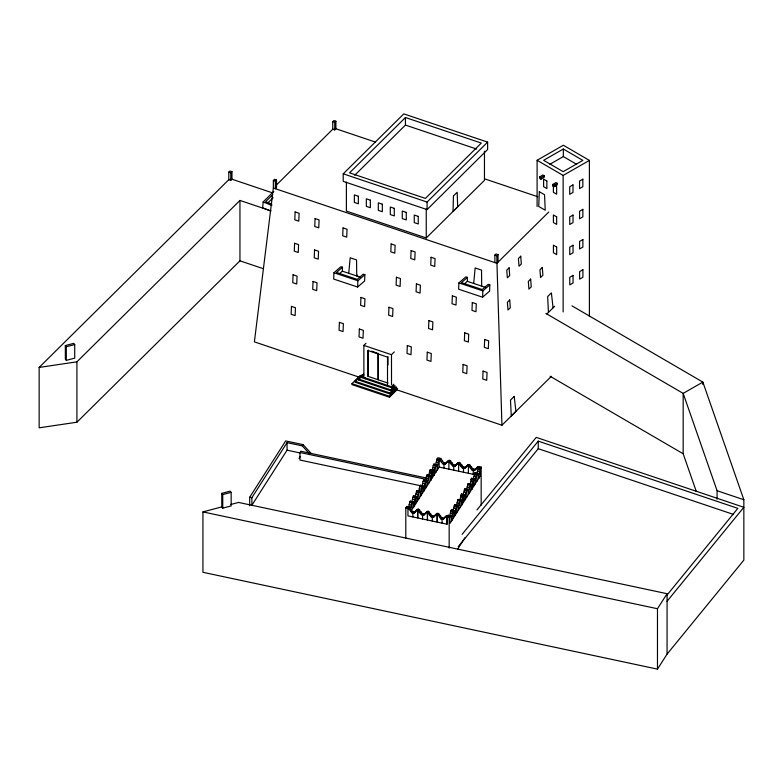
<?xml version="1.0" encoding="UTF-8"?>
<svg xmlns="http://www.w3.org/2000/svg" width="783" height="783" viewBox="0 0 783 783"><rect width="100%" height="100%" fill="white"/><g stroke="black" fill="none" stroke-linecap="round" stroke-linejoin="round"><path stroke-width="1.17" d="M378.179 353.407L378.169 379.775L387.986 383.053M405.8 538.058L405.8 507.864L409.186 509.048L411.623 512.64L412.847 513.149L414.06 513.159L416.497 510.604L417.721 510.408L417.721 517.964L417.701 510.418L418.523 509.165L422.164 513.462L423.378 513.981L424.601 513.991L427.038 511.436L428.262 511.24L431.893 515.547L433.116 516.066L434.33 516.066L436.767 513.511L437.991 513.325L440.408 515.733M417.701 510.418L421.362 514.715L422.575 515.234L423.799 515.234L426.236 512.679L427.459 512.493L427.459 520.039L427.44 512.503L428.262 511.24M427.44 512.503L431.09 516.8L432.314 517.309L433.537 517.318L435.974 514.764L437.188 514.578L437.188 522.124L437.168 514.578L437.991 513.325M450.372 515.664L448.199 515.204L446.976 516.672L446.976 524.219L446.995 516.643L449.168 517.103L450.372 515.664L451.214 517.416L451.634 517.015L453.328 510.594L454.59 512.131L455.011 511.73L456.704 505.309L457.967 506.846L458.398 506.444L460.081 500.024L461.353 501.56L461.774 501.149L463.458 494.739L464.73 496.275L465.151 495.864L466.844 489.453L468.107 490.99L468.528 490.579L470.221 484.168L471.483 485.705L471.904 485.294L473.598 478.873L474.86 480.419L475.281 480.008L476.974 473.588L478.237 475.134L478.667 474.723L481.163 467.03L477.767 466.756L474.488 470.554L473.255 470.544L472.032 470.025L468.381 465.728L467.157 465.914L464.72 468.469L463.497 468.459L462.283 467.95L458.623 463.653L457.399 463.839L454.962 466.394L453.749 466.384L452.525 465.875L448.865 461.569L447.651 461.764L445.214 464.319L442.767 463.79L439.116 459.494L439.958 458.251L441.132 458.955L443.57 462.547L444.793 463.056L446.007 463.066L448.444 460.512L449.667 460.316L453.328 464.622L454.541 465.131L455.765 465.141L458.202 462.587L459.425 462.401L463.076 466.697L464.299 467.216L465.523 467.216L467.96 464.662L469.174 464.476L472.834 468.782L475.291 469.301M458.623 471.2L458.623 463.653L459.425 462.401M464.671 492.223L464.671 488.984L467.265 489.238M468.381 473.275L468.381 465.728L469.174 464.476M471.425 480.576L471.425 478.413L474.018 478.667M471.904 485.294L471.904 489.072L471.904 485.294L469.741 484.834M476.974 481.144L476.974 473.588L474.801 473.128L474.801 475.291L474.801 473.128L477.395 473.382M539.673 176.889L539.673 178.397L540.975 179.16L544.254 177.281L544.254 175.764L542.952 175.01L539.673 176.889L540.975 177.643L540.975 179.16M552.69 184.465L552.69 185.982L553.992 186.736L557.271 184.857L557.271 183.349L555.969 182.586L552.69 184.465L553.992 185.228L553.992 186.736M333.94 272.748L333.685 279.051L357.645 287.038L364.614 280.989L364.868 274.686L363.273 274.148L357.234 279.394L336.465 272.474L342.504 267.228L340.908 266.7L333.94 272.748L357.9 280.735L364.868 274.686M339.753 273.414L342.347 271.172L342.504 267.228M357.645 287.038L357.9 280.735M458.897 282.908L458.642 289.211L482.602 297.197L489.571 291.149L489.825 284.846L488.23 284.307L482.191 289.553L461.422 282.634L467.461 277.388L465.865 276.859L458.897 282.908L482.857 290.894L489.825 284.846M464.711 283.573L467.304 281.332L467.461 277.388M482.602 297.197L482.857 290.894M273.835 191.414L263.147 201.936L262.657 207.808L270.262 210.901M348.738 273.296L350.177 257.803L356.568 259.936L356.725 275.959L357.655 275.156M473.695 283.456L475.134 267.962L481.525 270.096L481.682 286.118M276.516 180.002L275.352 181.157L275.352 188.703L276.516 187.548L276.516 180.002L274.52 179.327L273.355 180.482L273.355 188.028L254.397 341.868L359.436 377.24M412.572 501.58L409.979 501.335L408.706 506.836L410.879 507.296L412.142 501.795L413.414 503.332L413.835 502.931L415.519 496.51L416.791 498.047L417.212 497.645L418.905 491.225L420.168 492.761L420.588 492.36L422.282 485.94L423.544 487.476L424.396 486.155L425.658 480.654L426.921 482.191L427.352 481.78L429.035 475.369L430.307 476.906L430.728 476.495L431.57 473.294L429.397 472.834L430.249 469.614L432.833 469.869L433.684 471.62L435.788 464.789L437.061 466.335L437.482 465.924L439.175 459.504L437.002 459.044L435.74 464.544L437.903 465.014M411.662 502.471L413.355 496.05L415.949 496.295M415.049 497.176L416.732 490.765L419.326 491.01M422.703 485.724L420.53 485.264L419.688 486.586L418.846 490.98L421.009 491.44M426.079 480.439L423.916 479.979L423.065 481.3L422.223 485.695L424.396 486.155M429.456 475.154L427.293 474.694L426.441 476.015L425.6 480.41L427.772 480.87M428.555 476.035L429.397 472.834M436.219 464.583L434.046 464.113L433.205 465.445L432.353 469.839L434.526 470.299M453.749 510.379L451.585 509.919L450.734 511.24L449.892 515.635L452.065 516.095M452.848 511.26L454.541 504.849L457.125 505.094M463.888 494.523L461.716 494.063L460.874 495.385L460.022 499.779L462.195 500.239M462.978 495.404L464.671 488.984L466.844 489.453L466.844 496.999M466.365 490.119L468.048 483.698L470.642 483.953M473.598 486.429L473.598 478.873L471.425 478.413L470.162 483.923L472.325 484.383M473.118 479.548L474.801 473.128M476.495 474.263L479 466.57M431.57 473.284L432.833 469.869M457.066 502.774L457.918 499.564L460.502 499.808M410.879 507.296L410.038 508.627M249.689 505.749L249.689 497.254L285.687 440.927L303.041 444.617L311.252 453.523M287.058 442.64L287.058 450.186L251.862 505.27L251.862 497.714L287.058 442.64L302.238 445.87L309.628 453.886M302.238 445.87L303.041 444.617M421.508 485.94L299.967 460.052L299.967 452.496L300.77 451.243L425.883 477.894M299.037 458.427L300.32 456.42M405.8 507.864L407.023 506.405L409.186 506.875L409.607 507.648M440.33 460.198L441.132 458.955M409.186 509.048L409.989 507.795L406.602 506.621M410.409 510.741L411.202 509.488L409.989 507.795M441.553 461.901L442.356 460.649M411.623 512.64L412.426 511.387L411.202 509.488M442.767 463.79L443.57 462.547M418.523 509.165L417.3 509.351L414.863 511.906L413.649 511.896L412.847 513.149L412.847 516.927M444.793 463.056L443.99 464.309L443.99 468.077M414.06 513.159L414.863 511.906M445.214 464.319L446.007 463.066M415.284 511.788L416.086 510.536M446.427 462.939L447.23 461.696M416.497 510.604L417.3 509.351M447.651 461.764L448.444 460.512M449.667 460.316L448.865 461.569L448.865 469.125M450.088 462.283L450.891 461.03M418.925 511.123L419.727 509.87M420.138 512.826L420.941 511.573M451.311 463.986L452.104 462.733M421.362 514.715L422.164 513.462M452.525 465.875L453.328 464.622M423.378 513.981L422.575 515.234L422.575 519.002M454.541 465.131L453.749 466.384L453.749 470.162M423.799 515.234L424.601 513.991M454.962 466.394L455.765 465.141M425.022 513.863L425.815 512.611M456.186 465.024L456.988 463.771M457.399 463.839L458.202 462.587M426.236 512.679L427.038 511.436M428.653 513.208L429.456 511.955M459.846 464.358L460.639 463.105M429.877 514.911L430.679 513.658M461.06 466.061L461.862 464.808M431.09 516.8L431.893 515.547M462.283 467.95L463.076 466.697M433.116 516.066L432.314 517.309L432.314 521.087M464.299 467.216L463.497 468.459L463.497 472.237M464.72 468.469L465.523 467.216M433.537 517.318L434.33 516.066M434.751 515.948L435.554 514.695M465.944 467.099L466.737 465.846M435.974 514.764L436.767 513.511M467.157 465.914L467.96 464.662M474.488 470.554L476.964 468.009L480.351 468.303L480.351 475.849L449.951 523.426L449.951 515.88L446.545 515.606L443.286 519.403L442.052 519.393L440.829 518.884L438.392 515.292L439.194 514.04M469.594 466.433L470.397 465.18M439.615 516.995L440.408 515.743L441.632 517.632L444.078 518.15L446.545 515.606M470.818 468.136L471.62 466.883M472.032 470.025L472.834 468.782M440.829 518.884L441.632 517.632M442.845 518.14L442.052 519.393L442.052 523.171M474.058 469.291L473.255 470.544L473.255 474.312M443.286 519.403L444.078 518.15M444.519 518.033L445.312 516.79M475.731 469.183L476.524 467.931M476.964 468.009L477.767 466.756M457.654 549.108L464.838 537.862M222.46 506.709L202.934 511.906L202.934 572.295L657.475 669.122L657.475 608.734L667.077 593.71L238.551 502.432L230.505 504.575M657.475 669.122L667.077 654.099L743.85 560.119L743.85 499.74L702.86 382.104L571.933 305.84M476.974 509.899L536.228 437.374L743.85 507.286L667.067 601.266M462.087 534.378L538.254 441.142L737.86 508.363L666.548 595.648M458.241 546.632L538.254 448.698L538.254 441.142M546.886 314.003L554.618 306.3M228.802 172.152L229.967 170.997L231.964 171.663L231.964 179.219L230.799 180.364L228.802 179.698L228.802 172.152L230.799 172.818L231.964 171.663M271.026 210.901L239.95 200.438L239.95 260.827L76.92 422.213L39.15 427.821L39.15 367.433L229.096 179.405M39.15 367.433L76.92 361.824L239.95 200.438M332.736 121.698L333.901 120.543L335.897 121.218L335.897 128.764L334.733 129.919L332.736 129.244L332.736 121.698L334.733 122.373L335.897 121.218M275.949 185.463L333.039 128.95M343.228 173.816L403.774 113.878L487.623 142.114L487.623 149.514L427.078 209.599L343.228 181.362L343.228 173.816L427.078 202.053L487.623 142.114M405.437 117.528L349.551 172.857L425.414 198.402L481.3 143.074L405.437 117.528L405.437 125.074L354.709 175.294M346.389 182.087L346.389 211.077L426.246 237.963L484.462 180.335L484.462 151.207M363.889 376.496L363.87 345.401L365.984 343.297M396.903 389.856L389.454 397.235L351.978 384.619L351.978 383.641L360.053 375.644M396.325 387.82L390.081 394.006L355.071 382.212L355.071 381.272L361.315 375.096M355.296 381.341L358.604 378.062M395.014 386.548L390.717 390.795L358.311 379.882L358.311 378.943L362.607 374.685M393.82 385.158L391.324 387.624L361.257 377.465L361.257 376.525L363.733 374.078M358.311 379.882L361.746 376.486M361.257 377.465L363.733 375.018M391.52 384.6L391.49 354.699L394.329 351.9M494.876 262.618L494.876 255.072L496.04 253.917L498.037 254.592L498.037 262.139M548.785 212.007L496.872 263.294L496.872 255.747L498.037 254.592M390.717 390.795L390.717 389.856L395.014 385.598M390.081 394.006L390.081 393.056L396.325 386.88M389.454 397.235L389.454 396.257L397.529 388.27M395.063 389.239L501.942 425.228L551.33 376.339M272.592 194.85L265.672 201.662L271.887 204.197M267.962 202.777L273.15 197.668M391.324 387.624L391.324 386.685L393.82 384.218M537.099 206.595L537.099 160.28L563.359 145.246L589.393 160.407L589.393 316.43M563.329 149.024L543.637 160.29L563.163 171.663L582.855 160.388L563.329 149.024L563.329 156.571L576.689 164.352M549.852 164.283L563.329 156.571M540.975 177.643L544.254 175.764M537.099 160.28L563.134 175.441L589.393 160.407M553.992 185.228L557.271 183.349M409.186 506.875L407.963 508.333L407.963 515.88L446.995 524.189M65.322 345.577L73.749 343.336L74.718 344.549L74.718 358.134L66.32 360.366L65.351 359.162L65.322 345.577L66.291 346.791L66.32 360.366M66.291 346.791L74.718 344.549M221.765 493.368L230.192 491.127L231.161 492.341L231.161 505.926L222.763 508.157L221.795 506.944L221.765 493.368L222.734 494.582L222.763 508.157M222.734 494.582L231.161 492.341M445.742 516.858L446.976 516.672M439.958 458.251L437.805 457.791L437.002 459.044L437.002 461.197M436.581 460.159L438.744 460.619M477.757 468.948L479.93 469.418M436.16 462.254L438.323 462.724M477.336 471.053L479.509 471.513M476.916 473.343L479.088 473.813M433.625 464.329L435.788 464.789L435.788 472.345M433.205 465.445L435.368 465.905M474.381 474.244L476.553 474.704M439.116 467.04L475.232 474.733M432.784 467.539L434.947 468.009M473.96 476.338L476.133 476.808M473.539 478.628L475.712 479.098M429.828 470.73L431.991 471.19M471.004 479.529L473.177 479.989M470.583 481.623L472.756 482.093M428.976 475.124L431.149 475.584M468.048 483.698L470.221 484.168L470.221 491.714M426.441 476.015L428.614 476.475M467.627 484.814L469.8 485.274M426.021 478.119L428.193 478.579M467.206 486.918L469.369 487.378M299.967 452.496L426.275 479.402M287.058 450.186L299.899 452.917M466.785 489.209L468.948 489.669M423.486 480.194L425.658 480.654L425.658 488.201M465.513 489.561L467.686 490.021M423.065 481.3L425.238 481.76M464.25 490.099L466.414 490.559M422.644 483.405L424.817 483.865M463.83 492.204L465.993 492.664M463.409 494.494L465.572 494.954M420.109 485.48L422.282 485.94L422.282 493.486M419.688 486.586L421.861 487.046M460.874 495.385L463.037 495.845M419.267 488.69L421.44 489.15M460.453 497.489L462.616 497.949M457.918 499.564L460.081 500.024L460.081 507.57M416.311 491.871L418.474 492.331M457.497 500.67L459.66 501.13M415.89 493.975L418.053 494.435M459.239 503.234L457.066 502.774L456.646 505.064L458.818 505.524M415.47 496.265L417.633 496.725M413.355 496.05L415.519 496.51L415.519 504.056M454.541 504.849L456.704 505.309L456.704 512.855M412.935 497.156L415.098 497.616M454.111 505.955L456.283 506.415M412.514 499.26L414.677 499.72M453.69 508.059L455.863 508.519M412.093 501.551L414.256 502.011M453.269 510.35L455.442 510.81M409.979 501.335L412.142 501.795L412.142 509.341L439.175 467.06L439.116 459.494M409.558 502.441L411.721 502.911M450.734 511.24L452.907 511.7M409.137 504.546L411.3 505.006M450.313 513.345L452.486 513.805M249.689 497.254L251.862 497.714M202.934 511.906L657.475 608.734M467.304 281.332L485.94 287.537M342.347 271.172L360.983 277.378M405.437 125.074L476.7 149.073M335.065 128.481L375.605 142.134M484.511 178.808L537.804 196.748M273.355 180.482L275.352 181.157M494.876 255.072L496.872 255.747M273.355 188.028L496.951 263.313L501.942 425.228M231.112 178.925L272.455 192.853M239.95 260.827L262.971 268.579M363.87 345.401L391.49 354.699M545.898 313.425L683.168 393.379L717.091 490.726L743.85 499.74M361.257 376.525L391.324 386.685M358.311 378.943L390.717 389.856M355.071 381.272L390.081 393.056M351.978 383.641L389.454 396.257M538.254 448.698L733.25 514.353M371.612 351.175L377.083 353.035M263.147 201.936L271.838 205.469M412.426 511.387L413.649 511.896M555 185.698L556.625 186.638L556.644 194.194L553.395 192.315L553.375 185.835M437.168 514.578L438.392 515.292M550.126 376.271L683.168 453.758L696.332 491.558M475.232 472.912L475.653 473.695M471.855 478.207L472.276 478.981M468.469 483.493L468.89 484.266M461.716 494.063L462.136 494.836M458.339 499.348L458.76 500.131M434.046 464.113L434.467 464.896M454.962 504.634L455.383 505.417M430.67 469.409L431.09 470.182M448.199 515.204L448.62 515.987M423.916 479.979L424.337 480.752M420.53 485.264L420.951 486.047M417.153 490.549L417.574 491.332M410.4 501.12L410.821 501.903M407.023 506.405L407.444 507.188M553.072 307.827L551.389 292.871L547.66 296.581L548.423 312.466M378.111 353.378L378.169 379.775L368.343 376.447L368.323 350.06M387.967 356.666L387.976 365.064M387.526 384.453L387.507 357.126L367.863 350.52L367.883 376.652M717.091 490.726L717.091 499.182M702.86 384.522L702.86 382.104L683.168 393.379L683.168 453.758M667.077 593.71L667.067 654.108M563.134 175.441L563.134 311.957M481.163 467.03L481.163 505.172M463.458 502.285L463.458 494.739L461.295 494.279L461.295 496.432M453.328 518.14L453.328 510.594L451.155 510.134L451.155 512.288M449.168 517.103L449.168 548.09M432.412 477.63L432.412 470.084L430.249 469.614L430.249 472.854M429.035 482.915L429.035 475.369L426.872 474.899L426.872 477.062M427.078 202.053L427.078 209.599M426.246 208.983L426.246 237.963M418.905 498.771L418.905 491.225L416.732 490.765L416.732 492.918M365.25 377.866L365.25 378.815M334.733 122.373L334.733 129.919M230.799 172.818L230.799 180.364M76.92 361.824L76.92 422.213M413.835 502.931L413.835 506.699L413.835 502.931M417.212 497.645L417.212 501.414L417.212 497.645M420.588 492.36L420.588 496.128L420.588 492.36M423.965 487.065L423.965 490.843L423.965 487.065M427.352 481.78L427.352 485.558L427.352 481.78M430.728 476.495L430.728 480.273L430.728 476.495M434.105 471.209L434.105 474.987L434.105 471.209M437.482 465.924L437.482 469.692L437.482 465.924M451.634 517.015L451.634 520.783L451.634 517.015M455.011 511.73L455.011 515.498L455.011 511.73M458.398 506.444L458.398 510.213L458.398 506.444M461.774 501.149L461.774 504.927L461.774 501.149M465.151 495.864L465.151 499.642L465.151 495.864M468.528 490.579L468.528 494.357L468.528 490.579M475.281 480.008L475.281 483.777L475.281 480.008M478.667 474.723L478.667 478.491L478.667 474.723M453.445 195.956L453.024 211.479L457.683 206.829L457.174 192.236L453.445 195.956M295.122 211.958L294.799 219.837L298.793 221.168L299.116 213.289L295.122 211.958M291.462 306.398L291.139 314.277L295.132 315.608L295.455 307.729L291.462 306.398M293.067 274.804L292.744 282.683L296.737 284.014L297.06 276.135L293.067 274.804M294.594 243.268L294.271 251.147L298.264 252.478L298.587 244.599L294.594 243.268M315.089 218.614L314.766 226.493L318.759 227.824L319.082 219.945L315.089 218.614M313.034 281.459L312.711 289.338L316.704 290.669L317.027 282.79L313.034 281.459M314.56 249.924L314.237 257.803L318.231 259.134L318.554 251.255L314.56 249.924M343.042 227.931L342.719 235.81L346.712 237.141L347.035 229.262L343.042 227.931M339.382 322.371L339.059 330.25L343.052 331.581L343.375 323.702L339.382 322.371M359.348 329.026L359.025 336.905L363.018 338.236L363.341 330.357L359.348 329.026M360.953 297.432L360.63 305.311L364.624 306.642L364.947 298.763L360.953 297.432M391.138 243.963L390.815 251.842L394.808 253.173L395.131 245.294L391.138 243.963M388.955 307.269L388.632 315.158L392.626 316.489L392.949 308.6L388.955 307.269M396.433 277.221L396.11 285.1L400.103 286.431L400.426 278.552L396.433 277.221M411.104 250.619L410.781 258.498L414.775 259.829L415.098 251.95L411.104 250.619M407.317 345.528L406.994 353.407L410.987 354.738L411.31 346.859L407.317 345.528M416.399 283.877L416.076 291.756L420.07 293.087L420.393 285.208L416.399 283.877M427.283 352.184L426.96 360.063L430.953 361.394L431.276 353.515L427.283 352.184M431.071 257.274L430.748 265.153L434.741 266.484L435.064 258.605L431.071 257.274M428.888 320.58L428.565 328.469L432.559 329.8L432.882 321.911L428.888 320.58M452.339 295.847L452.016 303.735L456.009 305.067L456.332 297.178L452.339 295.847M463.096 364.438L462.773 372.316L466.766 373.648L467.089 365.769L463.096 364.438M464.701 332.834L464.378 340.722L468.371 342.054L468.694 334.165L464.701 332.834M472.306 302.502L471.983 310.391L475.976 311.722L476.299 303.833L472.306 302.502M483.062 371.093L482.739 378.972L486.732 380.303L487.055 372.424L483.062 371.093M484.667 339.489L484.344 347.378L488.338 348.709L488.661 340.82L484.667 339.489M539.33 191.708L538.724 206.458L545.232 210.226L544.537 194.722L539.33 191.708M509.087 267.806L506.758 270.125L507.374 277.838L509.694 275.518L509.087 267.806M520.724 256.217L518.395 258.527L519.012 266.24L521.341 263.93L520.724 256.217M509.704 299.977L507.374 302.297L507.991 310.009L510.31 307.69L509.704 299.977M530.649 279.12L528.319 281.44L528.936 289.142L531.265 286.832L530.649 279.12M542.286 267.483L539.957 269.802L540.573 277.515L542.903 275.195L542.286 267.483M514.216 396.413L510.496 400.123L511.26 416.008L515.909 411.369L514.216 396.413M572.98 184.886L569.701 186.775L569.721 194.311L572.999 192.422L572.98 184.886M582.826 179.18L579.547 181.069L579.567 188.605L582.846 186.716L582.826 179.18M572.999 215.061L569.721 216.96L569.74 224.496L573.019 222.597L572.999 215.061M582.846 209.355L579.567 211.253L579.586 218.79L582.875 216.891L582.846 209.355M573.019 245.245L569.74 247.134L569.76 254.671L573.048 252.782L573.019 245.245M582.875 239.539L579.586 241.428L579.616 248.965L582.895 247.076L582.875 239.539M573.048 275.42L569.76 277.319L569.789 284.846L573.068 282.957L573.048 275.42M582.895 269.714L579.616 271.613L579.635 279.149L582.914 277.251L582.895 269.714M370.32 200.145L366.327 198.813L366.356 206.369L370.349 207.701L370.32 200.145M358.34 196.22L354.347 194.889L354.376 202.445L358.369 203.776L358.34 196.22M382.3 204.167L378.306 202.836L378.336 210.392L382.329 211.723L382.3 204.167M394.28 208.356L390.286 207.025L390.316 214.581L394.309 215.912L394.28 208.356M406.26 212.379L402.266 211.048L402.286 218.604L406.279 219.935L406.26 212.379M418.23 216.392L414.236 215.061L414.266 222.626L418.259 223.958L418.23 216.392M546.857 181.02L543.608 179.141L543.627 186.697L546.886 188.576L546.857 181.02M556.644 216.842L553.395 214.963L553.415 222.519L556.664 224.398L556.644 216.842M556.664 247.046L553.415 245.167L553.434 252.723L556.693 254.612L556.664 247.046"/></g></svg>
